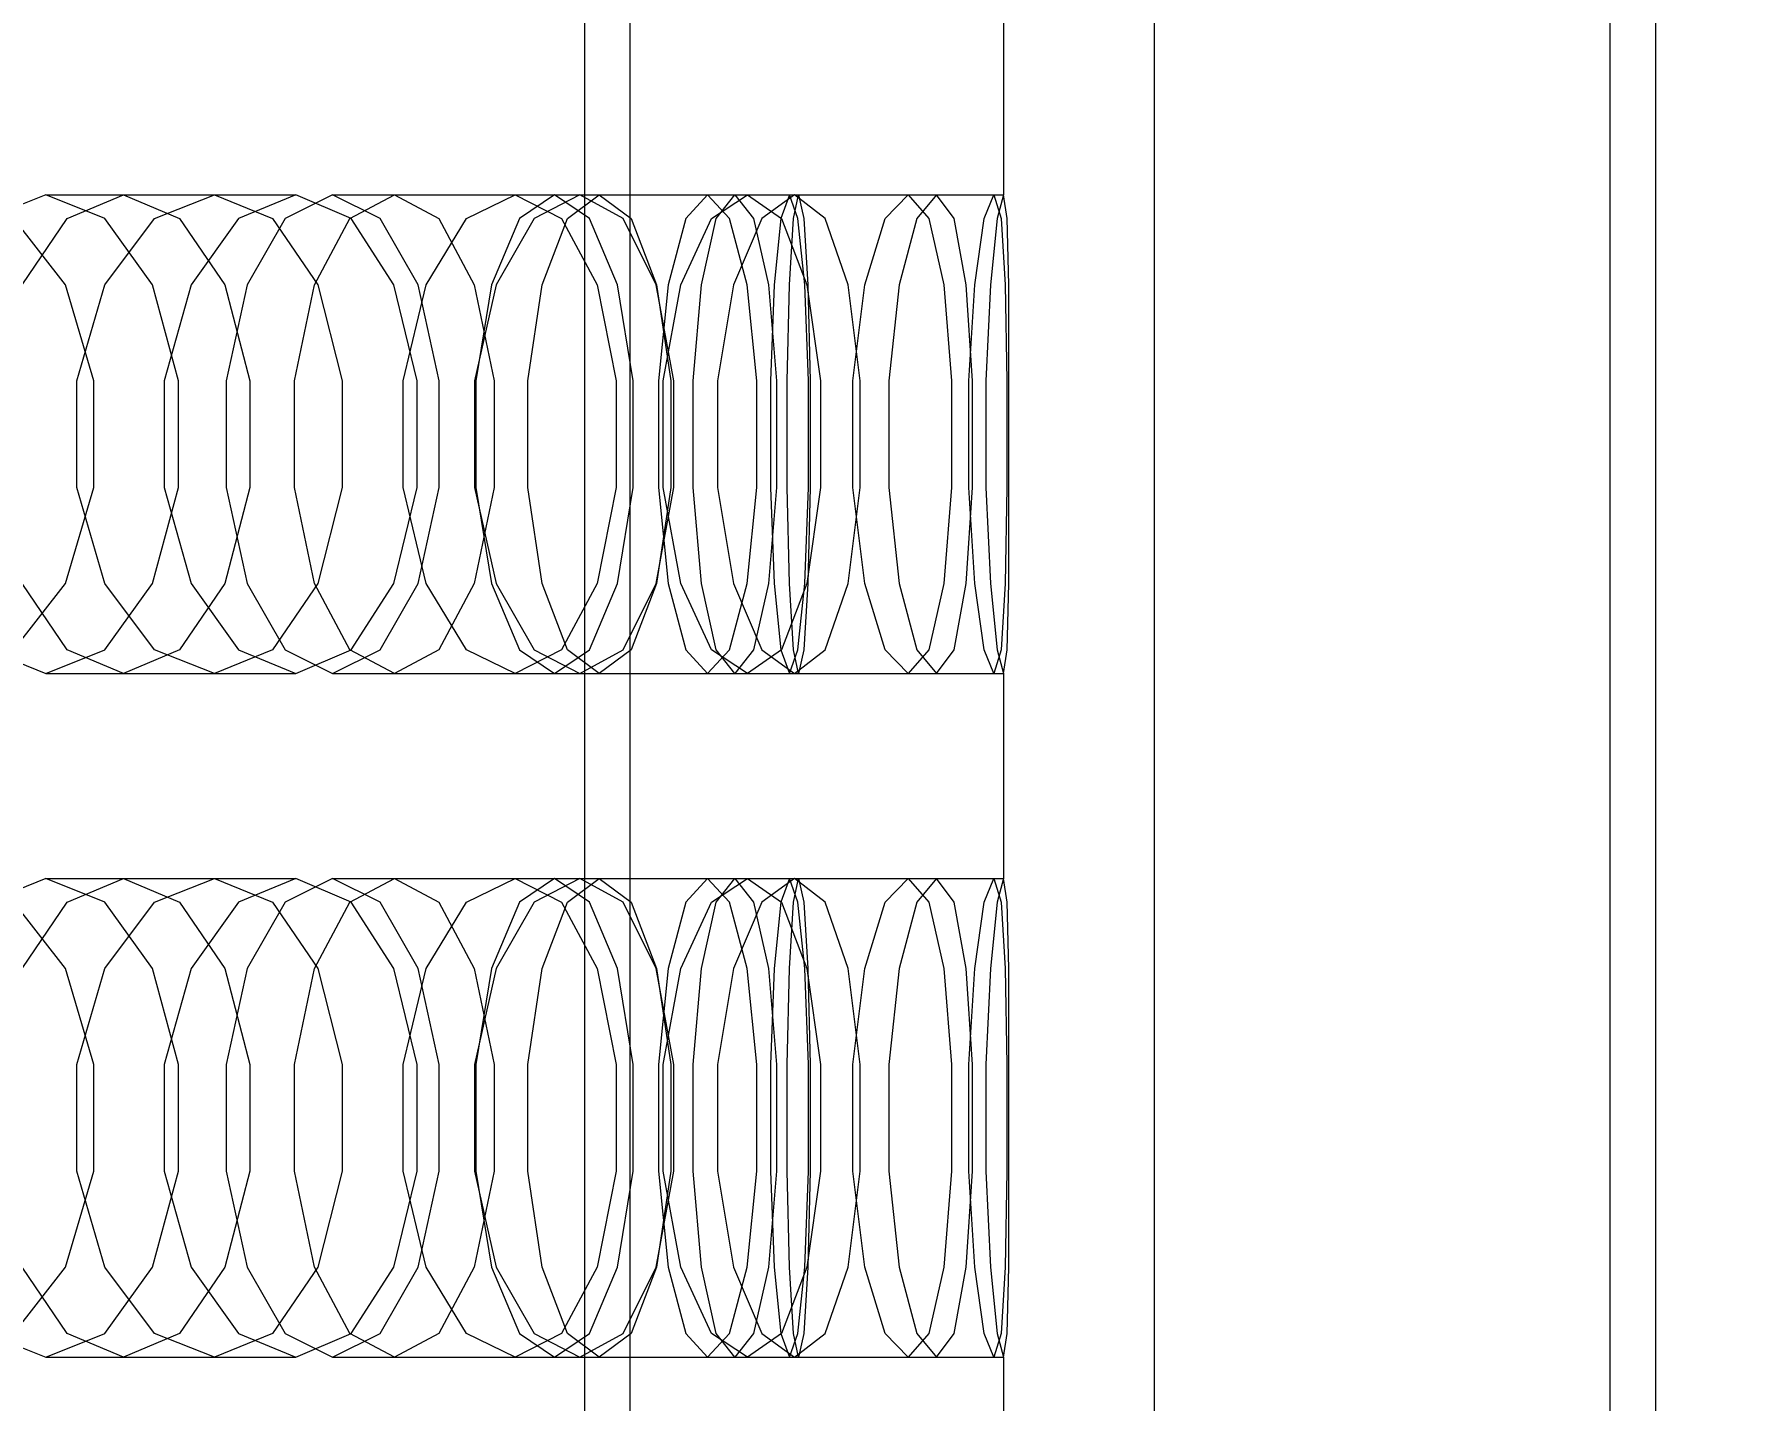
# Model space of a CAD drawing. Header units: millimetres. Extents: x -1970 to 34302, y -65268 to 6837.
# Drawn here: x 26434.9 to 26583.9, y -18034.8 to -17914.9 of the extents above; entities that cross this region are included whole.
import ezdxf

# ---------------------------------------------------------------- set-up
doc = ezdxf.new("R2010")
doc.units = ezdxf.units.MM
doc.layers.add('COTAS_P', color=1, linetype='Continuous', lineweight=0)
doc.layers.add('superior_briquetadora', color=7, linetype='Continuous', lineweight=0)
doc.dimstyles.new('R19_100', dxfattribs={"dimtxt": 250, "dimasz": 150, "dimexe": 150, "dimexo": 80, "dimgap": 100, "dimtad": 1, "dimtih": 1, "dimtoh": 1, "dimdsep": 46, "dimcen": 0.09, "dimadec": 0, "dimazin": 0, "dimtfac": 1, "dimtdec": 4, "dimtofl": 0, "dimtmove": 0, "dimatfit": 3, "dimfxl": 1, "dimtolj": 1, "dimtzin": 0, "dimarcsym": 0})

# ---------------------------------------------------------------- blocks, each defined once
blk = doc.blocks.new('*D23')
at = {"layer": 'COTAS_P', "color": 0, "lineweight": -2, "transparency": 16777216}
for p, q in [((25128.19, -17920), (25128.19, -16950)), ((27628.19, -17920), (27628.19, -16950)), ((25278.19, -17100), (27478.19, -17100))]:
    blk.add_line(p, q, dxfattribs=at)
at = {"layer": 'COTAS_P', "color": 0, "transparency": 16777216}
for points in [[(25278.19, -17075), (25278.19, -17125), (25128.19, -17100)], [(27478.19, -17075), (27478.19, -17125), (27628.19, -17100)]]:
    blk.add_solid(points, dxfattribs=at)
at = {"layer": 'Defpoints', "color": 0, "transparency": 16777216}
for p in [(27628.19, -17100), (25128.19, -18000), (27628.19, -18000)]:
    blk.add_point(p, dxfattribs=at)

msp = doc.modelspace()

# ---------------------------------------------------------------- linework, layer by layer
at = {"layer": 'superior_briquetadora'}
for p, q in [((26483.187, -17805), (26483.187, -18195)), ((26487.187, -17805), (26487.187, -18195)), ((26573.187, -17805), (26573.187, -18195)), ((26577.187, -17805), (26577.187, -18195)), ((26483.187, -17816), (26483.187, -18194)), ((26533.187, -17816), (26533.187, -18194)), ((26519.964, -17911), (26519.964, -17929)), ((26435.92, -17929), (26430.735, -17931.08)), ((26435.92, -17929), (26450.721, -17929)), ((26441.106, -17931.08), (26435.92, -17929)), ((26437.787, -17931.08), (26442.724, -17929)), ((26442.724, -17929), (26457.852, -17929)), ((26442.724, -17929), (26447.662, -17931.08)), ((26445.448, -17931.08), (26450.721, -17929)), ((26450.721, -17929), (26455.82, -17931.08)), ((26457.852, -17929), (26452.826, -17931.08)), ((26461.088, -17929), (26456.925, -17931.08)), ((26462.701, -17931.08), (26457.852, -17929)), ((26461.088, -17929), (26477.099, -17929)), ((26465.251, -17931.08), (26461.088, -17929)), ((26462.609, -17931.08), (26466.505, -17929)), ((26466.505, -17929), (26482.776, -17929)), ((26466.505, -17929), (26470.4, -17931.08)), ((26472.842, -17931.08), (26477.099, -17929)), ((26477.099, -17929), (26481.169, -17931.08)), ((26480.559, -17929), (26477.49, -17931.08)), ((26482.776, -17929), (26478.785, -17931.08)), ((26480.559, -17929), (26497.507, -17929)), ((26483.629, -17931.08), (26480.559, -17929)), ((26481.709, -17931.08), (26484.496, -17929)), ((26486.577, -17931.08), (26482.776, -17929)), ((26484.496, -17929), (26501.633, -17929)), ((26484.496, -17929), (26487.283, -17931.08)), ((26494.002, -17929), (26492.078, -17931.08)), ((26494.002, -17929), (26511.596, -17929)), ((26495.925, -17931.08), (26494.002, -17929)), ((26494.338, -17931.08), (26497.507, -17929)), ((26494.76, -17931.08), (26496.391, -17929)), ((26496.391, -17929), (26514.1, -17929)), ((26496.391, -17929), (26498.022, -17931.08)), ((26497.507, -17929), (26500.477, -17931.08)), ((26501.633, -17929), (26498.745, -17931.08)), ((26501.185, -17929), (26500.44, -17931.08)), ((26501.185, -17929), (26519.125, -17929)), ((26501.929, -17931.08), (26501.185, -17929)), ((26501.539, -17931.08), (26501.986, -17929)), ((26504.32, -17931.08), (26501.633, -17929)), ((26501.986, -17929), (26519.964, -17929)), ((26501.986, -17929), (26502.433, -17931.08)), ((26509.569, -17931.08), (26511.596, -17929)), ((26511.596, -17929), (26513.416, -17931.08)), ((26514.1, -17929), (26512.365, -17931.08)), ((26515.627, -17931.08), (26514.1, -17929)), ((26518.274, -17931.08), (26519.125, -17929)), ((26519.125, -17929), (26519.764, -17931.08)), ((26519.964, -17929), (26519.411, -17931.08)), ((26520.305, -17931.08), (26519.964, -17929)), ((26437.648, -17936.906), (26433.102, -17931.08)), ((26433.827, -17936.907), (26437.787, -17931.08)), ((26441.095, -17936.906), (26445.448, -17931.08)), ((26445.264, -17936.907), (26441.106, -17931.08)), ((26447.662, -17931.08), (26451.621, -17936.907)), ((26452.826, -17931.08), (26448.667, -17936.906)), ((26456.925, -17931.08), (26453.586, -17936.907)), ((26455.82, -17931.08), (26459.782, -17936.906)), ((26459.485, -17936.907), (26462.609, -17931.08)), ((26466.46, -17936.906), (26462.701, -17931.08)), ((26468.59, -17936.907), (26465.251, -17931.08)), ((26469.292, -17936.906), (26472.842, -17931.08)), ((26470.4, -17931.08), (26473.524, -17936.907)), ((26477.49, -17931.08), (26475.028, -17936.907)), ((26478.785, -17931.08), (26475.446, -17936.906)), ((26479.474, -17936.907), (26481.709, -17931.08)), ((26481.169, -17931.08), (26484.295, -17936.906)), ((26486.091, -17936.907), (26483.629, -17931.08)), ((26489.485, -17936.906), (26486.577, -17931.08)), ((26487.283, -17931.08), (26489.518, -17936.907)), ((26492.078, -17931.08), (26490.536, -17936.907)), ((26491.652, -17936.906), (26494.338, -17931.08)), ((26493.452, -17936.907), (26494.76, -17931.08)), ((26497.468, -17936.907), (26495.925, -17931.08)), ((26498.745, -17931.08), (26496.283, -17936.906)), ((26498.022, -17931.08), (26499.33, -17936.907)), ((26500.44, -17931.08), (26499.843, -17936.907)), ((26500.477, -17931.08), (26502.715, -17936.906)), ((26501.18, -17936.907), (26501.539, -17931.08)), ((26502.527, -17936.907), (26501.929, -17931.08)), ((26502.433, -17931.08), (26502.791, -17936.907)), ((26506.328, -17936.906), (26504.32, -17931.08)), ((26507.794, -17936.906), (26509.569, -17931.08)), ((26512.365, -17931.08), (26510.823, -17936.906)), ((26513.416, -17931.08), (26514.726, -17936.906)), ((26516.701, -17936.906), (26515.627, -17931.08)), ((26517.44, -17936.906), (26518.274, -17931.08)), ((26519.411, -17931.08), (26518.815, -17936.906)), ((26519.764, -17931.08), (26520.124, -17936.906)), ((26520.426, -17936.906), (26520.305, -17931.08)), ((26440.126, -17945.326), (26437.648, -17936.906)), ((26438.63, -17945.326), (26441.095, -17936.906)), ((26447.572, -17945.327), (26445.264, -17936.907)), ((26448.667, -17936.906), (26446.309, -17945.326)), ((26451.621, -17936.907), (26453.819, -17945.327)), ((26453.586, -17936.907), (26451.734, -17945.327)), ((26457.751, -17945.327), (26459.485, -17936.907)), ((26459.782, -17936.906), (26461.933, -17945.326)), ((26468.497, -17945.326), (26466.46, -17936.906)), ((26467.269, -17945.326), (26469.292, -17936.906)), ((26470.442, -17945.327), (26468.59, -17936.907)), ((26473.524, -17936.907), (26475.258, -17945.327)), ((26475.446, -17936.906), (26473.54, -17945.326)), ((26475.028, -17936.907), (26473.662, -17945.327)), ((26478.233, -17945.327), (26479.474, -17936.907)), ((26484.295, -17936.906), (26485.978, -17945.326)), ((26487.457, -17945.327), (26486.091, -17936.907)), ((26491.047, -17945.326), (26489.485, -17936.906)), ((26489.518, -17936.907), (26490.759, -17945.327)), ((26490.536, -17936.907), (26489.68, -17945.327)), ((26490.107, -17945.326), (26491.652, -17936.906)), ((26492.726, -17945.327), (26493.452, -17936.907)), ((26496.283, -17936.906), (26494.861, -17945.326)), ((26498.324, -17945.327), (26497.468, -17936.907)), ((26499.33, -17936.907), (26500.056, -17945.327)), ((26499.843, -17936.907), (26499.512, -17945.327)), ((26500.981, -17945.327), (26501.18, -17936.907)), ((26502.858, -17945.327), (26502.527, -17936.907)), ((26502.715, -17936.906), (26503.901, -17945.326)), ((26502.791, -17936.907), (26502.99, -17945.327)), ((26507.387, -17945.326), (26506.328, -17936.906)), ((26506.751, -17945.326), (26507.794, -17936.906)), ((26510.823, -17936.906), (26509.909, -17945.326)), ((26514.726, -17936.906), (26515.396, -17945.326)), ((26517.239, -17945.326), (26516.701, -17936.906)), ((26516.919, -17945.326), (26517.44, -17936.906)), ((26518.815, -17936.906), (26518.425, -17945.326)), ((26520.124, -17936.906), (26520.265, -17945.326)), ((26520.435, -17945.326), (26520.426, -17936.906)), ((26438.63, -17954.674), (26438.63, -17945.326)), ((26440.126, -17954.674), (26440.126, -17945.326)), ((26446.309, -17945.326), (26446.309, -17954.674)), ((26447.572, -17954.673), (26447.572, -17945.327)), ((26451.734, -17945.327), (26451.734, -17954.673)), ((26453.819, -17945.327), (26453.819, -17954.673)), ((26457.751, -17954.673), (26457.751, -17945.327)), ((26461.933, -17945.326), (26461.933, -17954.674)), ((26467.269, -17954.674), (26467.269, -17945.326)), ((26468.497, -17954.674), (26468.497, -17945.326)), ((26470.442, -17954.673), (26470.442, -17945.327)), ((26473.54, -17945.326), (26473.54, -17954.674)), ((26473.662, -17945.327), (26473.662, -17954.673)), ((26475.258, -17945.327), (26475.258, -17954.673)), ((26478.233, -17954.673), (26478.233, -17945.327)), ((26485.978, -17945.326), (26485.978, -17954.674)), ((26487.457, -17954.673), (26487.457, -17945.327)), ((26489.68, -17945.327), (26489.68, -17954.673)), ((26490.107, -17954.674), (26490.107, -17945.326)), ((26490.759, -17945.327), (26490.759, -17954.673)), ((26491.047, -17954.674), (26491.047, -17945.326)), ((26492.726, -17954.673), (26492.726, -17945.327)), ((26494.861, -17945.326), (26494.861, -17954.674)), ((26498.324, -17954.673), (26498.324, -17945.327)), ((26499.512, -17945.327), (26499.512, -17954.673)), ((26500.056, -17945.327), (26500.056, -17954.673)), ((26500.981, -17954.673), (26500.981, -17945.327)), ((26502.858, -17954.673), (26502.858, -17945.327)), ((26502.99, -17945.327), (26502.99, -17954.673)), ((26503.901, -17945.326), (26503.901, -17954.674)), ((26506.751, -17954.674), (26506.751, -17945.326)), ((26507.387, -17954.674), (26507.387, -17945.326)), ((26509.909, -17945.326), (26509.909, -17954.674)), ((26515.396, -17945.326), (26515.396, -17954.674)), ((26516.919, -17954.674), (26516.919, -17945.326)), ((26517.239, -17954.674), (26517.239, -17945.326)), ((26518.425, -17945.326), (26518.425, -17954.674)), ((26520.265, -17945.326), (26520.265, -17954.674)), ((26520.435, -17954.674), (26520.435, -17945.326)), ((26437.648, -17963.094), (26440.126, -17954.674)), ((26441.095, -17963.094), (26438.63, -17954.674)), ((26445.264, -17963.093), (26447.572, -17954.673)), ((26446.309, -17954.674), (26448.667, -17963.094)), ((26453.819, -17954.673), (26451.621, -17963.093)), ((26451.734, -17954.673), (26453.586, -17963.093)), ((26459.485, -17963.093), (26457.751, -17954.673)), ((26461.933, -17954.674), (26459.782, -17963.094)), ((26466.46, -17963.094), (26468.497, -17954.674)), ((26469.292, -17963.094), (26467.269, -17954.674)), ((26468.59, -17963.093), (26470.442, -17954.673)), ((26475.258, -17954.673), (26473.524, -17963.093)), ((26473.54, -17954.674), (26475.446, -17963.094)), ((26473.662, -17954.673), (26475.028, -17963.093)), ((26479.474, -17963.093), (26478.233, -17954.673)), ((26485.978, -17954.674), (26484.295, -17963.094)), ((26486.091, -17963.093), (26487.457, -17954.673)), ((26489.485, -17963.094), (26491.047, -17954.674)), ((26490.759, -17954.673), (26489.518, -17963.093)), ((26489.68, -17954.673), (26490.536, -17963.093)), ((26491.652, -17963.094), (26490.107, -17954.674)), ((26493.452, -17963.093), (26492.726, -17954.673)), ((26494.861, -17954.674), (26496.283, -17963.094)), ((26497.468, -17963.093), (26498.324, -17954.673)), ((26500.056, -17954.673), (26499.33, -17963.093)), ((26499.512, -17954.673), (26499.843, -17963.093)), ((26501.18, -17963.093), (26500.981, -17954.673)), ((26502.527, -17963.093), (26502.858, -17954.673)), ((26503.901, -17954.674), (26502.715, -17963.094)), ((26502.99, -17954.673), (26502.791, -17963.093)), ((26506.328, -17963.094), (26507.387, -17954.674)), ((26507.794, -17963.094), (26506.751, -17954.674)), ((26509.909, -17954.674), (26510.823, -17963.094)), ((26515.396, -17954.674), (26514.726, -17963.094)), ((26516.701, -17963.094), (26517.239, -17954.674)), ((26517.44, -17963.094), (26516.919, -17954.674)), ((26518.425, -17954.674), (26518.815, -17963.094)), ((26520.265, -17954.674), (26520.124, -17963.094)), ((26520.426, -17963.094), (26520.435, -17954.674)), ((26433.102, -17968.92), (26437.648, -17963.094)), ((26437.787, -17968.92), (26433.827, -17963.093)), ((26445.448, -17968.92), (26441.095, -17963.094)), ((26441.106, -17968.92), (26445.264, -17963.093)), ((26451.621, -17963.093), (26447.662, -17968.92)), ((26448.667, -17963.094), (26452.826, -17968.92)), ((26453.586, -17963.093), (26456.925, -17968.92)), ((26459.782, -17963.094), (26455.82, -17968.92)), ((26462.609, -17968.92), (26459.485, -17963.093)), ((26462.701, -17968.92), (26466.46, -17963.094)), ((26465.251, -17968.92), (26468.59, -17963.093)), ((26472.842, -17968.92), (26469.292, -17963.094)), ((26473.524, -17963.093), (26470.4, -17968.92)), ((26475.028, -17963.093), (26477.49, -17968.92)), ((26475.446, -17963.094), (26478.785, -17968.92)), ((26481.709, -17968.92), (26479.474, -17963.093)), ((26484.295, -17963.094), (26481.169, -17968.92)), ((26483.629, -17968.92), (26486.091, -17963.093)), ((26486.577, -17968.92), (26489.485, -17963.094)), ((26489.518, -17963.093), (26487.283, -17968.92)), ((26490.536, -17963.093), (26492.078, -17968.92)), ((26494.338, -17968.92), (26491.652, -17963.094)), ((26494.76, -17968.92), (26493.452, -17963.093)), ((26495.925, -17968.92), (26497.468, -17963.093)), ((26496.283, -17963.094), (26498.745, -17968.92)), ((26499.33, -17963.093), (26498.022, -17968.92)), ((26499.843, -17963.093), (26500.44, -17968.92)), ((26502.715, -17963.094), (26500.477, -17968.92)), ((26501.539, -17968.92), (26501.18, -17963.093)), ((26501.929, -17968.92), (26502.527, -17963.093)), ((26502.791, -17963.093), (26502.433, -17968.92)), ((26504.32, -17968.92), (26506.328, -17963.094)), ((26509.569, -17968.92), (26507.794, -17963.094)), ((26510.823, -17963.094), (26512.365, -17968.92)), ((26514.726, -17963.094), (26513.416, -17968.92)), ((26515.627, -17968.92), (26516.701, -17963.094)), ((26518.274, -17968.92), (26517.44, -17963.094)), ((26518.815, -17963.094), (26519.411, -17968.92)), ((26520.124, -17963.094), (26519.764, -17968.92)), ((26520.305, -17968.92), (26520.426, -17963.094)), ((26430.735, -17968.92), (26435.92, -17971)), ((26435.92, -17971), (26441.106, -17968.92)), ((26442.724, -17971), (26437.787, -17968.92)), ((26447.662, -17968.92), (26442.724, -17971)), ((26450.721, -17971), (26445.448, -17968.92)), ((26455.82, -17968.92), (26450.721, -17971)), ((26452.826, -17968.92), (26457.852, -17971)), ((26456.925, -17968.92), (26461.088, -17971)), ((26457.852, -17971), (26462.701, -17968.92)), ((26461.088, -17971), (26465.251, -17968.92)), ((26466.505, -17971), (26462.609, -17968.92)), ((26470.4, -17968.92), (26466.505, -17971)), ((26477.099, -17971), (26472.842, -17968.92)), ((26481.169, -17968.92), (26477.099, -17971)), ((26477.49, -17968.92), (26480.559, -17971)), ((26478.785, -17968.92), (26482.776, -17971)), ((26480.559, -17971), (26483.629, -17968.92)), ((26484.496, -17971), (26481.709, -17968.92)), ((26482.776, -17971), (26486.577, -17968.92)), ((26487.283, -17968.92), (26484.496, -17971)), ((26492.078, -17968.92), (26494.002, -17971)), ((26494.002, -17971), (26495.925, -17968.92)), ((26497.507, -17971), (26494.338, -17968.92)), ((26496.391, -17971), (26494.76, -17968.92)), ((26498.022, -17968.92), (26496.391, -17971)), ((26500.477, -17968.92), (26497.507, -17971)), ((26498.745, -17968.92), (26501.633, -17971)), ((26500.44, -17968.92), (26501.185, -17971)), ((26501.185, -17971), (26501.929, -17968.92)), ((26501.986, -17971), (26501.539, -17968.92)), ((26501.633, -17971), (26504.32, -17968.92)), ((26502.433, -17968.92), (26501.986, -17971)), ((26511.596, -17971), (26509.569, -17968.92)), ((26513.416, -17968.92), (26511.596, -17971)), ((26512.365, -17968.92), (26514.1, -17971)), ((26514.1, -17971), (26515.627, -17968.92)), ((26519.125, -17971), (26518.274, -17968.92)), ((26519.764, -17968.92), (26519.125, -17971)), ((26519.411, -17968.92), (26519.964, -17971)), ((26519.964, -17971), (26520.305, -17968.92)), ((26435.92, -17971), (26450.721, -17971)), ((26442.724, -17971), (26457.852, -17971)), ((26461.088, -17971), (26477.099, -17971)), ((26466.505, -17971), (26482.776, -17971)), ((26480.559, -17971), (26497.507, -17971)), ((26484.496, -17971), (26501.633, -17971)), ((26494.002, -17971), (26511.596, -17971)), ((26496.391, -17971), (26514.1, -17971)), ((26501.185, -17971), (26519.125, -17971)), ((26501.986, -17971), (26519.964, -17971)), ((26519.964, -17971), (26519.964, -17989)), ((26435.92, -17989), (26430.735, -17991.08)), ((26435.92, -17989), (26450.721, -17989)), ((26441.106, -17991.08), (26435.92, -17989)), ((26437.787, -17991.08), (26442.724, -17989)), ((26442.724, -17989), (26457.852, -17989)), ((26442.724, -17989), (26447.662, -17991.08)), ((26445.448, -17991.08), (26450.721, -17989)), ((26450.721, -17989), (26455.82, -17991.08)), ((26457.852, -17989), (26452.826, -17991.08)), ((26461.088, -17989), (26456.925, -17991.08)), ((26462.701, -17991.08), (26457.852, -17989)), ((26461.088, -17989), (26477.099, -17989)), ((26465.251, -17991.08), (26461.088, -17989)), ((26462.609, -17991.08), (26466.505, -17989)), ((26466.505, -17989), (26482.776, -17989)), ((26466.505, -17989), (26470.4, -17991.08)), ((26472.842, -17991.08), (26477.099, -17989)), ((26477.099, -17989), (26481.169, -17991.08)), ((26480.559, -17989), (26477.49, -17991.08)), ((26482.776, -17989), (26478.785, -17991.08)), ((26480.559, -17989), (26497.507, -17989)), ((26483.629, -17991.08), (26480.559, -17989)), ((26481.709, -17991.08), (26484.496, -17989)), ((26486.577, -17991.08), (26482.776, -17989)), ((26484.496, -17989), (26501.633, -17989)), ((26484.496, -17989), (26487.283, -17991.08)), ((26494.002, -17989), (26492.078, -17991.08)), ((26494.002, -17989), (26511.596, -17989)), ((26495.925, -17991.08), (26494.002, -17989)), ((26494.338, -17991.08), (26497.507, -17989)), ((26494.76, -17991.08), (26496.391, -17989)), ((26496.391, -17989), (26514.1, -17989)), ((26496.391, -17989), (26498.022, -17991.08)), ((26497.507, -17989), (26500.477, -17991.08)), ((26501.633, -17989), (26498.745, -17991.08)), ((26501.185, -17989), (26500.44, -17991.08)), ((26501.185, -17989), (26519.125, -17989)), ((26501.929, -17991.08), (26501.185, -17989)), ((26501.539, -17991.08), (26501.986, -17989)), ((26504.32, -17991.08), (26501.633, -17989)), ((26501.986, -17989), (26519.964, -17989)), ((26501.986, -17989), (26502.433, -17991.08)), ((26509.569, -17991.08), (26511.596, -17989)), ((26511.596, -17989), (26513.416, -17991.08)), ((26514.1, -17989), (26512.365, -17991.08)), ((26515.627, -17991.08), (26514.1, -17989)), ((26518.274, -17991.08), (26519.125, -17989)), ((26519.125, -17989), (26519.764, -17991.08)), ((26519.964, -17989), (26519.411, -17991.08)), ((26520.305, -17991.08), (26519.964, -17989)), ((26437.648, -17996.906), (26433.102, -17991.08)), ((26433.827, -17996.907), (26437.787, -17991.08)), ((26441.095, -17996.906), (26445.448, -17991.08)), ((26445.264, -17996.907), (26441.106, -17991.08)), ((26447.662, -17991.08), (26451.621, -17996.907)), ((26452.826, -17991.08), (26448.667, -17996.906)), ((26456.925, -17991.08), (26453.586, -17996.907)), ((26455.82, -17991.08), (26459.782, -17996.906)), ((26459.485, -17996.907), (26462.609, -17991.08)), ((26466.46, -17996.906), (26462.701, -17991.08)), ((26468.59, -17996.907), (26465.251, -17991.08)), ((26469.292, -17996.906), (26472.842, -17991.08)), ((26470.4, -17991.08), (26473.524, -17996.907)), ((26477.49, -17991.08), (26475.028, -17996.907)), ((26478.785, -17991.08), (26475.446, -17996.906)), ((26479.474, -17996.907), (26481.709, -17991.08)), ((26481.169, -17991.08), (26484.295, -17996.906)), ((26486.091, -17996.907), (26483.629, -17991.08)), ((26489.485, -17996.906), (26486.577, -17991.08)), ((26487.283, -17991.08), (26489.518, -17996.907)), ((26492.078, -17991.08), (26490.536, -17996.907)), ((26491.652, -17996.906), (26494.338, -17991.08)), ((26493.452, -17996.907), (26494.76, -17991.08)), ((26497.468, -17996.907), (26495.925, -17991.08)), ((26498.745, -17991.08), (26496.283, -17996.906)), ((26498.022, -17991.08), (26499.33, -17996.907)), ((26500.44, -17991.08), (26499.843, -17996.907)), ((26500.477, -17991.08), (26502.715, -17996.906)), ((26501.18, -17996.907), (26501.539, -17991.08)), ((26502.527, -17996.907), (26501.929, -17991.08)), ((26502.433, -17991.08), (26502.791, -17996.907)), ((26506.328, -17996.906), (26504.32, -17991.08)), ((26507.794, -17996.906), (26509.569, -17991.08)), ((26512.365, -17991.08), (26510.823, -17996.906)), ((26513.416, -17991.08), (26514.726, -17996.906)), ((26516.701, -17996.906), (26515.627, -17991.08)), ((26517.44, -17996.906), (26518.274, -17991.08)), ((26519.411, -17991.08), (26518.815, -17996.906)), ((26519.764, -17991.08), (26520.124, -17996.906)), ((26520.426, -17996.906), (26520.305, -17991.08)), ((26440.126, -18005.326), (26437.648, -17996.906)), ((26438.63, -18005.326), (26441.095, -17996.906)), ((26447.572, -18005.327), (26445.264, -17996.907)), ((26448.667, -17996.906), (26446.309, -18005.326)), ((26451.621, -17996.907), (26453.819, -18005.327)), ((26453.586, -17996.907), (26451.734, -18005.327)), ((26457.751, -18005.327), (26459.485, -17996.907)), ((26459.782, -17996.906), (26461.933, -18005.326)), ((26468.497, -18005.326), (26466.46, -17996.906)), ((26467.269, -18005.326), (26469.292, -17996.906)), ((26470.442, -18005.327), (26468.59, -17996.907)), ((26473.524, -17996.907), (26475.258, -18005.327)), ((26475.446, -17996.906), (26473.54, -18005.326)), ((26475.028, -17996.907), (26473.662, -18005.327)), ((26478.233, -18005.327), (26479.474, -17996.907)), ((26484.295, -17996.906), (26485.978, -18005.326)), ((26487.457, -18005.327), (26486.091, -17996.907)), ((26491.047, -18005.326), (26489.485, -17996.906)), ((26489.518, -17996.907), (26490.759, -18005.327)), ((26490.536, -17996.907), (26489.68, -18005.327)), ((26490.107, -18005.326), (26491.652, -17996.906)), ((26492.726, -18005.327), (26493.452, -17996.907)), ((26496.283, -17996.906), (26494.861, -18005.326)), ((26498.324, -18005.327), (26497.468, -17996.907)), ((26499.33, -17996.907), (26500.056, -18005.327)), ((26499.843, -17996.907), (26499.512, -18005.327)), ((26500.981, -18005.327), (26501.18, -17996.907)), ((26502.858, -18005.327), (26502.527, -17996.907)), ((26502.715, -17996.906), (26503.901, -18005.326)), ((26502.791, -17996.907), (26502.99, -18005.327)), ((26507.387, -18005.326), (26506.328, -17996.906)), ((26506.751, -18005.326), (26507.794, -17996.906)), ((26510.823, -17996.906), (26509.909, -18005.326)), ((26514.726, -17996.906), (26515.396, -18005.326)), ((26517.239, -18005.326), (26516.701, -17996.906)), ((26516.919, -18005.326), (26517.44, -17996.906)), ((26518.815, -17996.906), (26518.425, -18005.326)), ((26520.124, -17996.906), (26520.265, -18005.326)), ((26520.435, -18005.326), (26520.426, -17996.906)), ((26438.63, -18014.674), (26438.63, -18005.326)), ((26440.126, -18014.674), (26440.126, -18005.326)), ((26446.309, -18005.326), (26446.309, -18014.674)), ((26447.572, -18014.673), (26447.572, -18005.327)), ((26451.734, -18005.327), (26451.734, -18014.673)), ((26453.819, -18005.327), (26453.819, -18014.673)), ((26457.751, -18014.673), (26457.751, -18005.327)), ((26461.933, -18005.326), (26461.933, -18014.674)), ((26467.269, -18014.674), (26467.269, -18005.326)), ((26468.497, -18014.674), (26468.497, -18005.326)), ((26470.442, -18014.673), (26470.442, -18005.327)), ((26473.54, -18005.326), (26473.54, -18014.674)), ((26473.662, -18005.327), (26473.662, -18014.673)), ((26475.258, -18005.327), (26475.258, -18014.673)), ((26478.233, -18014.673), (26478.233, -18005.327)), ((26485.978, -18005.326), (26485.978, -18014.674)), ((26487.457, -18014.673), (26487.457, -18005.327)), ((26489.68, -18005.327), (26489.68, -18014.673)), ((26490.107, -18014.674), (26490.107, -18005.326)), ((26490.759, -18005.327), (26490.759, -18014.673)), ((26491.047, -18014.674), (26491.047, -18005.326)), ((26492.726, -18014.673), (26492.726, -18005.327)), ((26494.861, -18005.326), (26494.861, -18014.674)), ((26498.324, -18014.673), (26498.324, -18005.327)), ((26499.512, -18005.327), (26499.512, -18014.673)), ((26500.056, -18005.327), (26500.056, -18014.673)), ((26500.981, -18014.673), (26500.981, -18005.327)), ((26502.858, -18014.673), (26502.858, -18005.327)), ((26502.99, -18005.327), (26502.99, -18014.673)), ((26503.901, -18005.326), (26503.901, -18014.674)), ((26506.751, -18014.674), (26506.751, -18005.326)), ((26507.387, -18014.674), (26507.387, -18005.326)), ((26509.909, -18005.326), (26509.909, -18014.674)), ((26515.396, -18005.326), (26515.396, -18014.674)), ((26516.919, -18014.674), (26516.919, -18005.326)), ((26517.239, -18014.674), (26517.239, -18005.326)), ((26518.425, -18005.326), (26518.425, -18014.674)), ((26520.265, -18005.326), (26520.265, -18014.674)), ((26520.435, -18014.674), (26520.435, -18005.326)), ((26437.648, -18023.094), (26440.126, -18014.674)), ((26441.095, -18023.094), (26438.63, -18014.674)), ((26445.264, -18023.093), (26447.572, -18014.673)), ((26446.309, -18014.674), (26448.667, -18023.094)), ((26453.819, -18014.673), (26451.621, -18023.093)), ((26451.734, -18014.673), (26453.586, -18023.093)), ((26459.485, -18023.093), (26457.751, -18014.673)), ((26461.933, -18014.674), (26459.782, -18023.094)), ((26466.46, -18023.094), (26468.497, -18014.674)), ((26469.292, -18023.094), (26467.269, -18014.674)), ((26468.59, -18023.093), (26470.442, -18014.673)), ((26475.258, -18014.673), (26473.524, -18023.093)), ((26473.54, -18014.674), (26475.446, -18023.094)), ((26473.662, -18014.673), (26475.028, -18023.093)), ((26479.474, -18023.093), (26478.233, -18014.673)), ((26485.978, -18014.674), (26484.295, -18023.094)), ((26486.091, -18023.093), (26487.457, -18014.673)), ((26489.485, -18023.094), (26491.047, -18014.674)), ((26490.759, -18014.673), (26489.518, -18023.093)), ((26489.68, -18014.673), (26490.536, -18023.093)), ((26491.652, -18023.094), (26490.107, -18014.674)), ((26493.452, -18023.093), (26492.726, -18014.673)), ((26494.861, -18014.674), (26496.283, -18023.094)), ((26497.468, -18023.093), (26498.324, -18014.673)), ((26500.056, -18014.673), (26499.33, -18023.093)), ((26499.512, -18014.673), (26499.843, -18023.093)), ((26501.18, -18023.093), (26500.981, -18014.673)), ((26502.527, -18023.093), (26502.858, -18014.673)), ((26503.901, -18014.674), (26502.715, -18023.094)), ((26502.99, -18014.673), (26502.791, -18023.093)), ((26506.328, -18023.094), (26507.387, -18014.674)), ((26507.794, -18023.094), (26506.751, -18014.674)), ((26509.909, -18014.674), (26510.823, -18023.094)), ((26515.396, -18014.674), (26514.726, -18023.094)), ((26516.701, -18023.094), (26517.239, -18014.674)), ((26517.44, -18023.094), (26516.919, -18014.674)), ((26518.425, -18014.674), (26518.815, -18023.094)), ((26520.265, -18014.674), (26520.124, -18023.094)), ((26520.426, -18023.094), (26520.435, -18014.674)), ((26433.102, -18028.92), (26437.648, -18023.094)), ((26437.787, -18028.92), (26433.827, -18023.093)), ((26445.448, -18028.92), (26441.095, -18023.094)), ((26441.106, -18028.92), (26445.264, -18023.093)), ((26451.621, -18023.093), (26447.662, -18028.92)), ((26448.667, -18023.094), (26452.826, -18028.92)), ((26453.586, -18023.093), (26456.925, -18028.92)), ((26459.782, -18023.094), (26455.82, -18028.92)), ((26462.609, -18028.92), (26459.485, -18023.093)), ((26462.701, -18028.92), (26466.46, -18023.094)), ((26465.251, -18028.92), (26468.59, -18023.093)), ((26472.842, -18028.92), (26469.292, -18023.094)), ((26473.524, -18023.093), (26470.4, -18028.92)), ((26475.028, -18023.093), (26477.49, -18028.92)), ((26475.446, -18023.094), (26478.785, -18028.92)), ((26481.709, -18028.92), (26479.474, -18023.093)), ((26484.295, -18023.094), (26481.169, -18028.92)), ((26483.629, -18028.92), (26486.091, -18023.093)), ((26486.577, -18028.92), (26489.485, -18023.094)), ((26489.518, -18023.093), (26487.283, -18028.92)), ((26490.536, -18023.093), (26492.078, -18028.92)), ((26494.338, -18028.92), (26491.652, -18023.094)), ((26494.76, -18028.92), (26493.452, -18023.093)), ((26495.925, -18028.92), (26497.468, -18023.093)), ((26496.283, -18023.094), (26498.745, -18028.92)), ((26499.33, -18023.093), (26498.022, -18028.92)), ((26499.843, -18023.093), (26500.44, -18028.92)), ((26502.715, -18023.094), (26500.477, -18028.92)), ((26501.539, -18028.92), (26501.18, -18023.093)), ((26501.929, -18028.92), (26502.527, -18023.093)), ((26502.791, -18023.093), (26502.433, -18028.92)), ((26504.32, -18028.92), (26506.328, -18023.094)), ((26509.569, -18028.92), (26507.794, -18023.094)), ((26510.823, -18023.094), (26512.365, -18028.92)), ((26514.726, -18023.094), (26513.416, -18028.92)), ((26515.627, -18028.92), (26516.701, -18023.094)), ((26518.274, -18028.92), (26517.44, -18023.094)), ((26518.815, -18023.094), (26519.411, -18028.92)), ((26520.124, -18023.094), (26519.764, -18028.92)), ((26520.305, -18028.92), (26520.426, -18023.094)), ((26430.735, -18028.92), (26435.92, -18031)), ((26435.92, -18031), (26441.106, -18028.92)), ((26442.724, -18031), (26437.787, -18028.92)), ((26447.662, -18028.92), (26442.724, -18031)), ((26450.721, -18031), (26445.448, -18028.92)), ((26455.82, -18028.92), (26450.721, -18031)), ((26452.826, -18028.92), (26457.852, -18031)), ((26456.925, -18028.92), (26461.088, -18031)), ((26457.852, -18031), (26462.701, -18028.92)), ((26461.088, -18031), (26465.251, -18028.92)), ((26466.505, -18031), (26462.609, -18028.92)), ((26470.4, -18028.92), (26466.505, -18031)), ((26477.099, -18031), (26472.842, -18028.92)), ((26481.169, -18028.92), (26477.099, -18031)), ((26477.49, -18028.92), (26480.559, -18031)), ((26478.785, -18028.92), (26482.776, -18031)), ((26480.559, -18031), (26483.629, -18028.92)), ((26484.496, -18031), (26481.709, -18028.92)), ((26482.776, -18031), (26486.577, -18028.92)), ((26487.283, -18028.92), (26484.496, -18031)), ((26492.078, -18028.92), (26494.002, -18031)), ((26494.002, -18031), (26495.925, -18028.92)), ((26497.507, -18031), (26494.338, -18028.92)), ((26496.391, -18031), (26494.76, -18028.92)), ((26498.022, -18028.92), (26496.391, -18031)), ((26500.477, -18028.92), (26497.507, -18031)), ((26498.745, -18028.92), (26501.633, -18031)), ((26500.44, -18028.92), (26501.185, -18031)), ((26501.185, -18031), (26501.929, -18028.92)), ((26501.986, -18031), (26501.539, -18028.92)), ((26501.633, -18031), (26504.32, -18028.92)), ((26502.433, -18028.92), (26501.986, -18031)), ((26511.596, -18031), (26509.569, -18028.92)), ((26513.416, -18028.92), (26511.596, -18031)), ((26512.365, -18028.92), (26514.1, -18031)), ((26514.1, -18031), (26515.627, -18028.92)), ((26519.125, -18031), (26518.274, -18028.92)), ((26519.764, -18028.92), (26519.125, -18031)), ((26519.411, -18028.92), (26519.964, -18031)), ((26519.964, -18031), (26520.305, -18028.92)), ((26435.92, -18031), (26450.721, -18031)), ((26442.724, -18031), (26457.852, -18031)), ((26461.088, -18031), (26477.099, -18031)), ((26466.505, -18031), (26482.776, -18031)), ((26480.559, -18031), (26497.507, -18031)), ((26484.496, -18031), (26501.633, -18031)), ((26494.002, -18031), (26511.596, -18031)), ((26496.391, -18031), (26514.1, -18031)), ((26501.185, -18031), (26519.125, -18031)), ((26501.986, -18031), (26519.964, -18031)), ((26519.964, -18031), (26519.964, -18049))]:
    msp.add_line(p, q, dxfattribs=at)

# ---------------------------------------------------------------- dimensions: what is measured, and where the dimension line sits
at = {"layer": 'COTAS_P'}
dim = msp.add_aligned_dim(p1=(25128.187, -18000), p2=(27628.187, -18000), distance=900, text='<> P', dimstyle='R19_100', dxfattribs=at)
dim.commit()
dim.dimension.update_dxf_attribs({"geometry": '*D23', "text_midpoint": (26378.187, -17100)})

doc.saveas('drawing.dxf')
